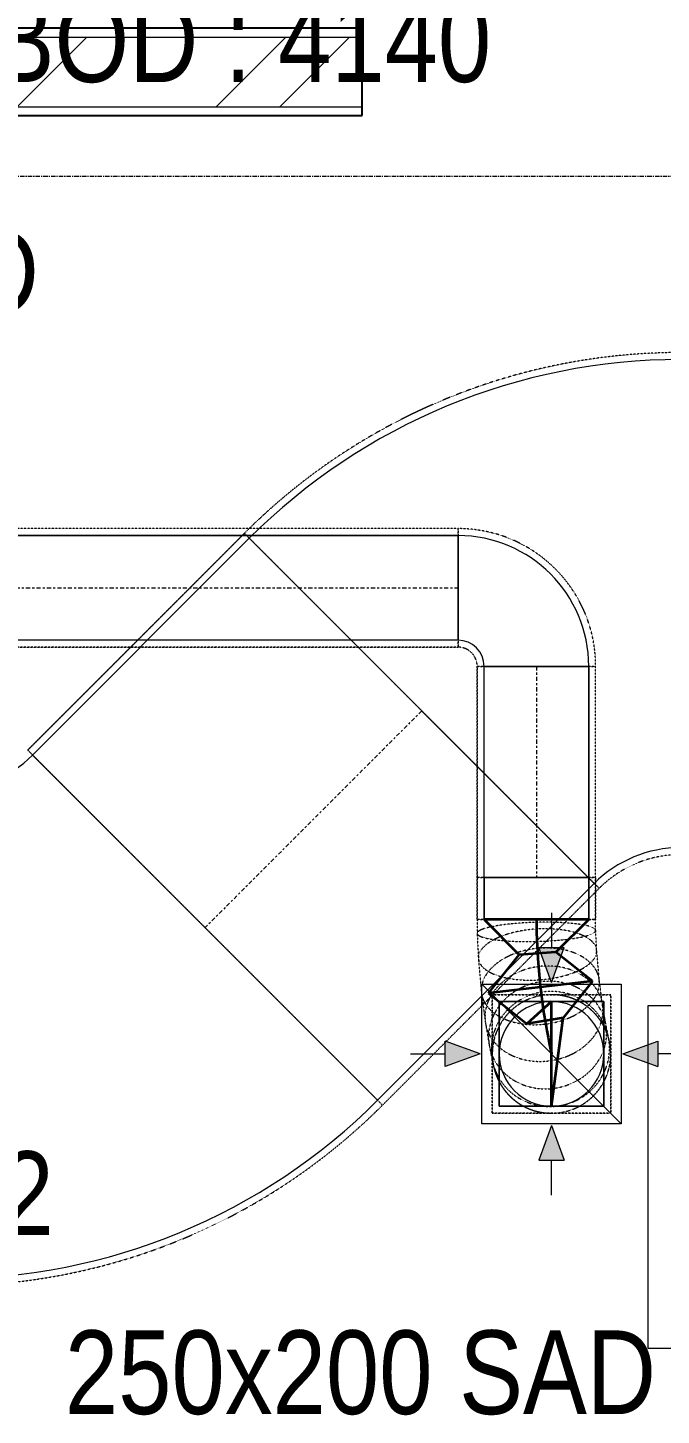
# Model space of a CAD drawing. Header units: inches. Extents: x -83664 to 20107, y -47222 to 19398.
# Drawn here: x -6932 to -5113, y -40317 to -36338 of the extents above; entities that cross this region are included whole.
import ezdxf

# ---------------------------------------------------------------- set-up
doc = ezdxf.new("R2010")
doc.units = ezdxf.units.IN
doc.header["$MEASUREMENT"] = 0
for name, pattern in [('Center', [29.999999, 12, -6, 6, -6]), ('Grid Line', [22.225, 12.7, -3.175, 3.175, -3.175]), ('Hidden 0_50', [1.0584, 0.5292, -0.5292])]:
    doc.linetypes.add(name, pattern=pattern)
for name, color, linetype, lineweight in [('A-DETL-GENF', 7, 'Continuous', 9), ('A-WALL', 7, 'Continuous', 9), ('A-WALL-PATT', 7, 'Continuous', 25), ('G-ANNO-TEXT', 7, 'Continuous', 9), ('M-HVAC-CDFF', 7, 'Continuous', 9), ('M-HVAC-DUCT-CNTR', 7, 'Center', 9), ('M-HVAC-DUCT-IDEN', 7, 'Continuous', 18), ('S-GRID', 7, 'Continuous', 9)]:
    doc.layers.add(name, color=color, linetype=linetype, lineweight=lineweight)
doc.layers.add('M-HVAC-DUCT', color=7, linetype='Continuous', lineweight=9, true_color=0xffe97f)
doc.layers.add('M-HVAC-DUCT-PATT', color=7, linetype='Continuous', lineweight=35, true_color=0x007f00)
doc.styles.add('Arial Narrow_21', font='ARIALN.TTF', dxfattribs={"height": 240})

# ---------------------------------------------------------------- blocks, each defined once
blk = doc.blocks.new('GCE-AT-Return Air Rectangular Diffuser - 300X300-7590694-FIRST FLOOR AC CONDITIONING LAYOUT - PART A')
at = {"layer": 'A-DETL-GENF', "true_color": 0xff00ff}
for points in [[(0, 205), (36.4, 305), (-36.4, 305)], [(-305, -36.4), (-205, 0), (-305, 36.4)], [(305, -36.4), (305, 36.4), (205, 0)], [(36.4, -305), (0, -205), (-36.4, -305)]]:
    blk.add_hatch(color=6, dxfattribs=at).paths.add_polyline_path(points)
at = {"layer": 'A-DETL-GENF', "color": 6, "true_color": 0xff00ff}
for p, q in [((0, 405), (0, 305)), ((0, 205), (-36.4, 305)), ((-36.4, 305), (36.4, 305)), ((0, 205), (36.4, 305)), ((-200, 200), (200, 200)), ((-200, -200), (-200, 200)), ((-200, 200), (200, -200)), ((200, 200), (200, -200)), ((-205, 0), (-305, 36.4)), ((-305, -36.4), (-305, 36.4)), ((205, 0), (305, 36.4)), ((305, 36.4), (305, -36.4)), ((405, 0), (305, 0)), ((-405, 0), (-305, 0)), ((-205, 0), (-305, -36.4)), ((205, 0), (305, -36.4)), ((200, -200), (-200, -200)), ((0, -205), (-36.4, -305)), ((0, -205), (36.4, -305)), ((-36.4, -305), (36.4, -305)), ((0, -405), (0, -305))]:
    blk.add_line(p, q, dxfattribs=at)
blk = doc.blocks.new('M_Rectangular Elbow - Radius - 0_75 W-7240826-FIRST FLOOR AC CONDITIONING LAYOUT - PART A')
at = {"layer": 'M-HVAC-DUCT', "color": 6, "true_color": 0xff00ff}
for p, q in [((-150, 225), (150, 225)), ((150, 225), (-150, 225)), ((-225, 150), (-225, -150)), ((-225, -150), (-225, 150))]:
    blk.add_line(p, q, dxfattribs=at)
for radius in [75, 75, 375, 375]:
    blk.add_arc((-225, 225), radius, 270, 0, dxfattribs=at)
blk = doc.blocks.new('M_Rectangular to Round Transition - Angle - 45 Degree-7696846-FIRST FLOOR AC CONDITIONING LAYOUT - PART A')
at = {"layer": 'M-HVAC-DUCT', "color": 6, "true_color": 0xff00ff}
for p, q in [((0, 150), (120.7, 150)), ((120.7, 150), (0, 150)), ((0, 150), (0, -150)), ((0, -150), (0, 150)), ((120.7, 0), (120.7, 150)), ((120.7, 0), (120.7, 150)), ((120.7, -150), (120.7, 0)), ((120.7, -150), (120.7, 0)), ((0, -150), (120.7, -150)), ((120.7, -150), (0, -150))]:
    blk.add_line(p, q, dxfattribs=at)
blk = doc.blocks.new('M_Rectangular to Round Transition - Angle - 45 Degree-7399641-FIRST FLOOR AC CONDITIONING LAYOUT - PART A')
at = {"layer": 'M-HVAC-DUCT', "color": 6, "true_color": 0xff00ff}
for p, q in [((146028.2, 59241), (145878.2, 59241)), ((145878.2, 59241), (145878.2, 59091)), ((145878.2, 59241), (146178.2, 59241)), ((145878.2, 58941), (145878.2, 59241)), ((146178.2, 59241), (146028.2, 59241)), ((146178.2, 59091), (146178.2, 59241)), ((146178.2, 59241), (146178.2, 58941)), ((145878.2, 59091), (145878.2, 58941)), ((146178.2, 58941), (146178.2, 59091)), ((145878.2, 58941), (146028.2, 58941)), ((146178.2, 58941), (145878.2, 58941)), ((146028.2, 58941), (146178.2, 58941))]:
    blk.add_line(p, q, dxfattribs=at)
for start, end in [(90, 180), (0, 90), (180, 270), (270, 0)]:
    blk.add_arc((146028.2, 59091), 150, start, end, dxfattribs=at)
blk = doc.blocks.new('M_Rec Elbow - Radius - 0_75W-9086664-FIRST FLOOR AC CONDITIONING LAYOUT - PART A')
at = {"layer": 'M-HVAC-DUCT', "color": 6, "true_color": 0xff00ff}
for p, q in [((-187.4, 802.5), (802.5, -187.4)), ((802.5, -187.4), (-187.4, 802.5)), ((-434.9, 700), (-434.9, -700)), ((-434.9, -700), (-434.9, 700))]:
    blk.add_line(p, q, dxfattribs=at)
for radius in [350, 350, 1750, 1750]:
    blk.add_arc((-434.9, 1050), radius, 270, 315, dxfattribs=at)
blk = doc.blocks.new('TEMW-SMBZ-HO-BM-HVAC-00002_rvt-1-FIRST FLOOR AC CONDITIONING LAYOUT - PART A')
at = {"layer": 'M-HVAC-DUCT', "color": 6, "linetype": 'Hidden 0_50', "true_color": 0xff00ff}
for p, q in [((145759.9, 60597.7), (140889.9, 60597.7)), ((145759.9, 60597.7), (140889.9, 60597.7)), ((145146.8, 60584.2), (144524.9, 59962.4)), ((144524.9, 59962.4), (145146.8, 60584.2)), ((145146.8, 60584.2), (146165, 59566)), ((146165, 59566), (145146.8, 60584.2)), ((145146.8, 60584.2), (146165, 59566)), ((146165, 59566), (145146.8, 60584.2)), ((145759.9, 60257.7), (145759.9, 60597.7)), ((145759.9, 60597.7), (145759.9, 60257.7)), ((145759.9, 60597.7), (145759.9, 60257.7)), ((145759.9, 60257.7), (145759.9, 60597.7)), ((140889.9, 60257.7), (145759.9, 60257.7)), ((145759.9, 60257.7), (140889.9, 60257.7)), ((145814.9, 60202.7), (146154.9, 60202.7)), ((146154.9, 60202.7), (145814.9, 60202.7)), ((145814.9, 60202.7), (145814.9, 59597.2)), ((145814.9, 59597.2), (145814.9, 60202.7)), ((145814.9, 60202.7), (146154.9, 60202.7)), ((146154.9, 60202.7), (145814.9, 60202.7)), ((146154.9, 59597.2), (146154.9, 60202.7)), ((146154.9, 59597.2), (146154.9, 60202.7)), ((144524.9, 59962.4), (145543.1, 58944.2)), ((145543.1, 58944.2), (144524.9, 59962.4)), ((145543.1, 58944.2), (144524.9, 59962.4)), ((144524.9, 59962.4), (145543.1, 58944.2)), ((145814.9, 59597.2), (146154.9, 59597.2)), ((146154.9, 59597.2), (145814.9, 59597.2)), ((145814.9, 59597.2), (145814.9, 59476.5)), ((145814.9, 59476.5), (145814.9, 59597.2)), ((145814.9, 59597.2), (146154.9, 59597.2)), ((146154.9, 59597.2), (145814.9, 59597.2)), ((146154.9, 59597.2), (146154.9, 59476.5)), ((146154.9, 59476.5), (146154.9, 59597.2)), ((145543.1, 58944.2), (146165, 59566)), ((145543.1, 58944.2), (146165, 59566)), ((145814.9, 59476.5), (145814.9, 59436.9)), ((146154.9, 59476.5), (145814.9, 59476.5)), ((146154.9, 59476.5), (145814.9, 59476.5)), ((145814.9, 59476.5), (145984.9, 59476.5)), ((145814.9, 59476.5), (145984.9, 59476.5)), ((145984.9, 59476.5), (146154.9, 59476.5)), ((145984.9, 59476.5), (146154.9, 59476.5)), ((146154.9, 59445.1), (146154.9, 59476.5)), ((145814.9, 59436.7), (145818.4, 59365.3)), ((146157.7, 59387.4), (146154.9, 59445.3)), ((146165.3, 59302), (146157.7, 59388.6)), ((145818.5, 59364.1), (145827, 59267.8)), ((146174.9, 59229.9), (146164.9, 59305.1)), ((145827.3, 59264.7), (145838.2, 59182.9)), ((146028.2, 59261), (145858.2, 59261)), ((145858.2, 59261), (145858.2, 59091)), ((145858.2, 58921), (145858.2, 59261)), ((145858.2, 59261), (146198.2, 59261)), ((146198.2, 59261), (146028.2, 59261)), ((146198.2, 59091), (146198.2, 59261)), ((146198.2, 59261), (146198.2, 58921)), ((146184.5, 59174.1), (146174.3, 59233.8)), ((145838.8, 59179), (145849.5, 59116.1)), ((146191.6, 59138.9), (146183.7, 59178.2)), ((146194, 59128.4), (146190.9, 59142.5)), ((145850.2, 59112), (145858.4, 59071.6)), ((145858.2, 59091), (145858.2, 58921)), ((145859.1, 59067.9), (145862.4, 59053.6)), ((146198.2, 58921), (146198.2, 59091)), ((145858.2, 58921), (146028.2, 58921)), ((146198.2, 58921), (145858.2, 58921)), ((146028.2, 58921), (146198.2, 58921))]:
    blk.add_line(p, q, dxfattribs=at)
at = {"layer": 'M-HVAC-DUCT', "color": 6, "true_color": 0xff00ff}
for p, q in [((140889.9, 60577.7), (145759.9, 60577.7)), ((145759.9, 60577.7), (140889.9, 60577.7)), ((144539, 59948.2), (145160.9, 60570.1)), ((144539, 59948.2), (145160.9, 60570.1)), ((146150.8, 59580.2), (145160.9, 60570.1)), ((145160.9, 60570.1), (146150.8, 59580.2)), ((145759.9, 60577.7), (145759.9, 60277.7)), ((145759.9, 60277.7), (145759.9, 60577.7)), ((145759.9, 60277.7), (140889.9, 60277.7)), ((145759.9, 60277.7), (140889.9, 60277.7)), ((146134.9, 60202.7), (145834.9, 60202.7)), ((145834.9, 60202.7), (146134.9, 60202.7)), ((145834.9, 59597.2), (145834.9, 60202.7)), ((145834.9, 59597.2), (145834.9, 60202.7)), ((146134.9, 60202.7), (146134.9, 59597.2)), ((146134.9, 59597.2), (146134.9, 60202.7)), ((145529, 58958.3), (144539, 59948.2)), ((144539, 59948.2), (145529, 58958.3)), ((146150.8, 59580.2), (145529, 58958.3)), ((145529, 58958.3), (146150.8, 59580.2)), ((146134.9, 59597.2), (145834.9, 59597.2)), ((145834.9, 59597.2), (146134.9, 59597.2))]:
    blk.add_line(p, q, dxfattribs=at)
at = {"layer": 'M-HVAC-DUCT', "color": 6, "linetype": 'Hidden 0_50', "true_color": 0xff00ff}
for centre, radius, start, end in [((146398.3, 59332.7), 1770, 90, 135), ((146398.3, 59332.7), 1770, 90, 135), ((145759.9, 60202.7), 395, 0, 90), ((145759.9, 60202.7), 395, 0, 90), ((145759.9, 60202.7), 55, 0, 90), ((145759.9, 60202.7), 55, 0, 90), ((146398.3, 59332.7), 330, 90, 135), ((146398.3, 59332.7), 330, 90, 135), ((146028.2, 59091), 170, 5.166, 185.166), ((146028.2, 59091), 170, 90, 180), ((146028.2, 59091), 170, 0, 90), ((146028.2, 59091), 170, 185.166, 5.166), ((146028.2, 59091), 170, 180, 270), ((146028.2, 59091), 170, 270, 0), ((144291.5, 60195.7), 1770, 270, 315), ((144291.5, 60195.7), 1770, 270, 315)]:
    blk.add_arc(centre, radius, start, end, dxfattribs=at)
for points in [[(146154.9, 59445.1), (146154.9, 59447.6), (146151, 59452.2), (146133.8, 59458.5), (146106.5, 59463.5), (146070.8, 59467.1), (146029.4, 59468.8), (145984.9, 59468.7), (145940.4, 59466.7), (145898.9, 59462.9), (145863.3, 59457.6), (145836, 59451.3), (145818.8, 59444.1), (145814.9, 59439.4), (145814.9, 59436.9)], [(145814.9, 59436.9), (145814.9, 59434.5), (145818.8, 59429.9), (145836, 59423.6), (145863.3, 59418.5), (145898.9, 59415), (145940.4, 59413.2), (145984.9, 59413.4), (146029.4, 59415.4), (146070.8, 59419.1), (146106.5, 59424.4), (146133.8, 59430.8), (146151, 59437.9), (146154.9, 59442.7), (146154.9, 59445.1)], [(146157.8, 59386.8), (146157.6, 59393.2), (146153.3, 59405.7), (146135.6, 59422.4), (146107.8, 59436), (146071.9, 59445.6), (146030.3, 59450.4), (145985.8, 59450.2), (145941.4, 59444.9), (145900.3, 59435), (145865.1, 59421), (145838.3, 59404.1), (145821.7, 59385.2), (145818.2, 59372.3), (145818.4, 59365.9)], [(145818.4, 59365.9), (145818.6, 59359.4), (145822.9, 59347), (145840.6, 59330.2), (145868.3, 59316.6), (145904.2, 59307.1), (145945.9, 59302.3), (145990.4, 59302.5), (146034.7, 59307.8), (146075.9, 59317.7), (146111.1, 59331.6), (146137.9, 59348.6), (146154.5, 59367.5), (146158, 59380.4), (146157.8, 59386.8)], [(146165.4, 59299.3), (146165, 59308.9), (146160.1, 59327.5), (146141.7, 59352.7), (146113.3, 59373.2), (146077, 59387.8), (146035.1, 59395.2), (145990.6, 59395.2), (145946.5, 59387.7), (145905.7, 59373.1), (145871.1, 59352.6), (145845, 59327.4), (145829.2, 59299.3), (145826.3, 59280), (145826.8, 59270.4)], [(146175.6, 59222.8), (146174.8, 59234.6), (146169.4, 59257.9), (146150.1, 59289.4), (146121, 59315.3), (146084.2, 59333.7), (146042, 59343.4), (145997.4, 59343.8), (145953.5, 59334.9), (145913.2, 59317.1), (145879.2, 59291.9), (145853.9, 59260.8), (145839, 59226), (145836.7, 59201.9), (145837.5, 59190.1)], [(145826.8, 59270.4), (145827.2, 59260.9), (145832.1, 59242.2), (145850.5, 59217.1), (145878.9, 59196.5), (145915.2, 59182), (145957.1, 59174.5), (146001.6, 59174.6), (146045.7, 59182.1), (146086.5, 59196.6), (146121.1, 59217.2), (146147.2, 59242.4), (146163, 59270.5), (146165.9, 59289.8), (146165.4, 59299.3)], [(146186, 59161.6), (146185, 59175), (146179, 59201.3), (146159, 59237.1), (146129.3, 59266.5), (146092, 59287.7), (146049.5, 59299.2), (146004.9, 59300.2), (145961, 59290.6), (145921, 59271.1), (145887.5, 59243), (145862.8, 59208.2), (145848.7, 59169.1), (145846.9, 59142), (145847.9, 59128.6)], [(146194.2, 59121.1), (146192.9, 59135.4), (146186.6, 59163.7), (146166, 59202.2), (146135.9, 59234.1), (146098.2, 59257.2), (146055.4, 59269.9), (146010.7, 59271.4), (145966.9, 59261.6), (145927, 59241.1), (145893.9, 59211.4), (145869.6, 59174.4), (145856, 59132.7), (145854.6, 59103.7), (145855.8, 59089.4)], [(146197.5, 59106.3), (146196.2, 59121.1), (146189.6, 59150.3), (146168.8, 59190), (146138.4, 59223), (146100.4, 59247.1), (146057.6, 59260.4), (146012.7, 59262.3), (145968.9, 59252.4), (145929.2, 59231.6), (145896.2, 59201.1), (145872.2, 59163.2), (145858.8, 59120.4), (145857.6, 59090.5), (145858.9, 59075.7)], [(145837.5, 59190.1), (145838.2, 59178.2), (145843.7, 59154.9), (145863, 59123.4), (145892, 59097.5), (145928.9, 59079.1), (145971.1, 59069.4), (146015.6, 59069), (146059.6, 59078), (146099.9, 59095.7), (146133.9, 59120.9), (146159.2, 59152), (146174.1, 59186.8), (146176.4, 59210.9), (146175.6, 59222.8)], [(145847.9, 59128.6), (145849, 59115.2), (145854.9, 59088.9), (145874.9, 59053.1), (145904.6, 59023.7), (145942, 59002.5), (145984.4, 58991), (146029.1, 58990.1), (146072.9, 58999.7), (146113, 59019.2), (146146.4, 59047.3), (146171.1, 59082), (146185.3, 59121.1), (146187.1, 59148.2), (146186, 59161.6)], [(145855.8, 59089.4), (145857.1, 59075), (145863.4, 59046.7), (145884, 59008.3), (145914.1, 58976.4), (145951.9, 58953.3), (145994.6, 58940.6), (146039.3, 58939.1), (146083.1, 58948.9), (146123, 58969.3), (146156.1, 58999.1), (146180.4, 59036), (146194, 59077.7), (146195.4, 59106.7), (146194.2, 59121.1)], [(145858.9, 59075.7), (145860.2, 59060.9), (145866.8, 59031.7), (145887.6, 58992), (145918.1, 58959), (145956, 58934.9), (145998.8, 58921.6), (146043.7, 58919.7), (146087.5, 58929.6), (146127.2, 58950.4), (146160.3, 58980.9), (146184.3, 59018.8), (146197.6, 59061.6), (146198.9, 59091.5), (146197.5, 59106.3)]]:
    blk.add_open_spline(points, degree=3, dxfattribs=at)
at = {"layer": 'M-HVAC-DUCT-CNTR', "color": 6, "true_color": 0xff00ff}
for p, q in [((140889.9, 60427.7), (145759.9, 60427.7)), ((145984.9, 60202.7), (145984.9, 59597.2)), ((145655.9, 60075.1), (145034, 59453.3))]:
    blk.add_line(p, q, dxfattribs=at)
at = {"layer": 'M-HVAC-DUCT-CNTR', "color": 6, "linetype": 'Continuous', "lineweight": 35, "true_color": 0xff00ff}
blk.add_open_spline([(145984.9, 59476.5), (145984.9, 59270.3), (146028.2, 59091), (146028.2, 59091)], degree=3, dxfattribs=at)
at = {"layer": 'M-HVAC-DUCT-PATT', "color": 6, "true_color": 0xff00ff}
for p, q in [((145834.9, 59476.5), (145935.2, 59375.7)), ((146134.9, 59476.5), (145834.9, 59476.5)), ((146134.9, 59476.5), (145834.9, 59476.5)), ((146134.9, 59476.5), (146040.6, 59382.6)), ((145847.3, 59265.6), (145935.2, 59375.7)), ((146040.6, 59382.6), (145935.2, 59375.7)), ((146145.4, 59299.6), (146040.6, 59382.6)), ((146145.4, 59299.6), (145847.3, 59265.6)), ((146145.4, 59299.6), (145847.3, 59265.6)), ((146145.4, 59299.6), (146061.9, 59195)), ((145847.3, 59265.6), (145957.6, 59177.8)), ((146028.2, 59241), (145957.6, 59177.8)), ((146028.2, 58941), (146028.2, 59241)), ((146061.9, 59195), (145957.6, 59177.8)), ((146028.2, 58941), (146061.9, 59195))]:
    blk.add_line(p, q, dxfattribs=at)
at = {"layer": 'M-HVAC-CDFF', "color": 6, "linetype": 'Hidden 0_50', "lineweight": 9, "true_color": 0xff00ff}
blk.add_blockref('GCE-AT-Return Air Rectangular Diffuser - 300X300-7590694-FIRST FLOOR AC CONDITIONING LAYOUT - PART A', (146028.2, 59091), dxfattribs=at)
at = {"layer": 'M-HVAC-DUCT', "color": 6, "linetype": 'Hidden 0_50', "lineweight": 9, "true_color": 0xff00ff}
for name, p, rotation in [('M_Rec Elbow - Radius - 0_75W-9086664-FIRST FLOOR AC CONDITIONING LAYOUT - PART A', (145963.4, 60382.7), 180), ('M_Rectangular Elbow - Radius - 0_75 W-7240826-FIRST FLOOR AC CONDITIONING LAYOUT - PART A', (145984.9, 60427.7), 90), ('M_Rectangular to Round Transition - Angle - 45 Degree-7696846-FIRST FLOOR AC CONDITIONING LAYOUT - PART A', (145984.9, 59597.2), 270)]:
    blk.add_blockref(name, p, dxfattribs=dict(at, rotation=rotation))
for name, p in [('M_Rec Elbow - Radius - 0_75W-9086664-FIRST FLOOR AC CONDITIONING LAYOUT - PART A', (144726.5, 59145.7)), ('M_Rectangular to Round Transition - Angle - 45 Degree-7399641-FIRST FLOOR AC CONDITIONING LAYOUT - PART A', (0, 0))]:
    blk.add_blockref(name, p, dxfattribs=at)
blk = doc.blocks.new('TEMW-SMBZ-HO-BM-HVAC-00002_rvt-2-FIRST FLOOR AC CONDITIONING LAYOUT - PART A')
at = {"layer": 'M-HVAC-DUCT', "color": 6, "linetype": 'Hidden 0_50', "true_color": 0xff00ff}
for p, q in [((145759.9, 60597.7), (140889.9, 60597.7)), ((145759.9, 60597.7), (140889.9, 60597.7)), ((145146.8, 60584.2), (144524.9, 59962.4)), ((144524.9, 59962.4), (145146.8, 60584.2)), ((145146.8, 60584.2), (146165, 59566)), ((146165, 59566), (145146.8, 60584.2)), ((145146.8, 60584.2), (146165, 59566)), ((146165, 59566), (145146.8, 60584.2)), ((145759.9, 60257.7), (145759.9, 60597.7)), ((145759.9, 60597.7), (145759.9, 60257.7)), ((145759.9, 60597.7), (145759.9, 60257.7)), ((145759.9, 60257.7), (145759.9, 60597.7)), ((140889.9, 60257.7), (145759.9, 60257.7)), ((145759.9, 60257.7), (140889.9, 60257.7)), ((145814.9, 60202.7), (146154.9, 60202.7)), ((146154.9, 60202.7), (145814.9, 60202.7)), ((145814.9, 60202.7), (145814.9, 59597.2)), ((145814.9, 59597.2), (145814.9, 60202.7)), ((145814.9, 60202.7), (146154.9, 60202.7)), ((146154.9, 60202.7), (145814.9, 60202.7)), ((146154.9, 59597.2), (146154.9, 60202.7)), ((146154.9, 59597.2), (146154.9, 60202.7)), ((144524.9, 59962.4), (145543.1, 58944.2)), ((145543.1, 58944.2), (144524.9, 59962.4)), ((145543.1, 58944.2), (144524.9, 59962.4)), ((144524.9, 59962.4), (145543.1, 58944.2)), ((145814.9, 59597.2), (146154.9, 59597.2)), ((146154.9, 59597.2), (145814.9, 59597.2)), ((145814.9, 59597.2), (145814.9, 59476.5)), ((145814.9, 59476.5), (145814.9, 59597.2)), ((145814.9, 59597.2), (146154.9, 59597.2)), ((146154.9, 59597.2), (145814.9, 59597.2)), ((146154.9, 59597.2), (146154.9, 59476.5)), ((146154.9, 59476.5), (146154.9, 59597.2)), ((145543.1, 58944.2), (146165, 59566)), ((145543.1, 58944.2), (146165, 59566)), ((145814.9, 59476.5), (145814.9, 59436.9)), ((146154.9, 59476.5), (145814.9, 59476.5)), ((146154.9, 59476.5), (145814.9, 59476.5)), ((145814.9, 59476.5), (145984.9, 59476.5)), ((145814.9, 59476.5), (145984.9, 59476.5)), ((145984.9, 59476.5), (146154.9, 59476.5)), ((145984.9, 59476.5), (146154.9, 59476.5)), ((146154.9, 59445.1), (146154.9, 59476.5)), ((145814.9, 59436.7), (145818.4, 59365.3)), ((146157.7, 59387.4), (146154.9, 59445.3)), ((146165.3, 59302), (146157.7, 59388.6)), ((145818.5, 59364.1), (145827, 59267.8)), ((146174.9, 59229.9), (146164.9, 59305.1)), ((145827.3, 59264.7), (145838.2, 59182.9)), ((146028.2, 59261), (145858.2, 59261)), ((145858.2, 59261), (145858.2, 59091)), ((145858.2, 58921), (145858.2, 59261)), ((145858.2, 59261), (146198.2, 59261)), ((146198.2, 59261), (146028.2, 59261)), ((146198.2, 59091), (146198.2, 59261)), ((146198.2, 59261), (146198.2, 58921)), ((146184.5, 59174.1), (146174.3, 59233.8)), ((145838.8, 59179), (145849.5, 59116.1)), ((146191.6, 59138.9), (146183.7, 59178.2)), ((146194, 59128.4), (146190.9, 59142.5)), ((145850.2, 59112), (145858.4, 59071.6)), ((145858.2, 59091), (145858.2, 58921)), ((145859.1, 59067.9), (145862.4, 59053.6)), ((146198.2, 58921), (146198.2, 59091)), ((145858.2, 58921), (146028.2, 58921)), ((146198.2, 58921), (145858.2, 58921)), ((146028.2, 58921), (146198.2, 58921))]:
    blk.add_line(p, q, dxfattribs=at)
at = {"layer": 'M-HVAC-DUCT', "color": 6, "true_color": 0xff00ff}
for p, q in [((140889.9, 60577.7), (145759.9, 60577.7)), ((145759.9, 60577.7), (140889.9, 60577.7)), ((144539, 59948.2), (145160.9, 60570.1)), ((144539, 59948.2), (145160.9, 60570.1)), ((146150.8, 59580.2), (145160.9, 60570.1)), ((145160.9, 60570.1), (146150.8, 59580.2)), ((145759.9, 60577.7), (145759.9, 60277.7)), ((145759.9, 60277.7), (145759.9, 60577.7)), ((145759.9, 60277.7), (140889.9, 60277.7)), ((145759.9, 60277.7), (140889.9, 60277.7)), ((146134.9, 60202.7), (145834.9, 60202.7)), ((145834.9, 60202.7), (146134.9, 60202.7)), ((145834.9, 59597.2), (145834.9, 60202.7)), ((145834.9, 59597.2), (145834.9, 60202.7)), ((146134.9, 60202.7), (146134.9, 59597.2)), ((146134.9, 59597.2), (146134.9, 60202.7)), ((145529, 58958.3), (144539, 59948.2)), ((144539, 59948.2), (145529, 58958.3)), ((146150.8, 59580.2), (145529, 58958.3)), ((145529, 58958.3), (146150.8, 59580.2)), ((146134.9, 59597.2), (145834.9, 59597.2)), ((145834.9, 59597.2), (146134.9, 59597.2))]:
    blk.add_line(p, q, dxfattribs=at)
at = {"layer": 'M-HVAC-DUCT', "color": 6, "linetype": 'Hidden 0_50', "true_color": 0xff00ff}
for centre, radius, start, end in [((146398.3, 59332.7), 1770, 90, 135), ((146398.3, 59332.7), 1770, 90, 135), ((145759.9, 60202.7), 395, 0, 90), ((145759.9, 60202.7), 395, 0, 90), ((145759.9, 60202.7), 55, 0, 90), ((145759.9, 60202.7), 55, 0, 90), ((146398.3, 59332.7), 330, 90, 135), ((146398.3, 59332.7), 330, 90, 135), ((146028.2, 59091), 170, 5.166, 185.166), ((146028.2, 59091), 170, 90, 180), ((146028.2, 59091), 170, 0, 90), ((146028.2, 59091), 170, 185.166, 5.166), ((146028.2, 59091), 170, 180, 270), ((146028.2, 59091), 170, 270, 0), ((144291.5, 60195.7), 1770, 270, 315), ((144291.5, 60195.7), 1770, 270, 315)]:
    blk.add_arc(centre, radius, start, end, dxfattribs=at)
for points in [[(146154.9, 59445.1), (146154.9, 59447.6), (146151, 59452.2), (146133.8, 59458.5), (146106.5, 59463.5), (146070.8, 59467.1), (146029.4, 59468.8), (145984.9, 59468.7), (145940.4, 59466.7), (145898.9, 59462.9), (145863.3, 59457.6), (145836, 59451.3), (145818.8, 59444.1), (145814.9, 59439.4), (145814.9, 59436.9)], [(145814.9, 59436.9), (145814.9, 59434.5), (145818.8, 59429.9), (145836, 59423.6), (145863.3, 59418.5), (145898.9, 59415), (145940.4, 59413.2), (145984.9, 59413.4), (146029.4, 59415.4), (146070.8, 59419.1), (146106.5, 59424.4), (146133.8, 59430.8), (146151, 59437.9), (146154.9, 59442.7), (146154.9, 59445.1)], [(146157.8, 59386.8), (146157.6, 59393.2), (146153.3, 59405.7), (146135.6, 59422.4), (146107.8, 59436), (146071.9, 59445.6), (146030.3, 59450.4), (145985.8, 59450.2), (145941.4, 59444.9), (145900.3, 59435), (145865.1, 59421), (145838.3, 59404.1), (145821.7, 59385.2), (145818.2, 59372.3), (145818.4, 59365.9)], [(145818.4, 59365.9), (145818.6, 59359.4), (145822.9, 59347), (145840.6, 59330.2), (145868.3, 59316.6), (145904.2, 59307.1), (145945.9, 59302.3), (145990.4, 59302.5), (146034.7, 59307.8), (146075.9, 59317.7), (146111.1, 59331.6), (146137.9, 59348.6), (146154.5, 59367.5), (146158, 59380.4), (146157.8, 59386.8)], [(146165.4, 59299.3), (146165, 59308.9), (146160.1, 59327.5), (146141.7, 59352.7), (146113.3, 59373.2), (146077, 59387.8), (146035.1, 59395.2), (145990.6, 59395.2), (145946.5, 59387.7), (145905.7, 59373.1), (145871.1, 59352.6), (145845, 59327.4), (145829.2, 59299.3), (145826.3, 59280), (145826.8, 59270.4)], [(146175.6, 59222.8), (146174.8, 59234.6), (146169.4, 59257.9), (146150.1, 59289.4), (146121, 59315.3), (146084.2, 59333.7), (146042, 59343.4), (145997.4, 59343.8), (145953.5, 59334.9), (145913.2, 59317.1), (145879.2, 59291.9), (145853.9, 59260.8), (145839, 59226), (145836.7, 59201.9), (145837.5, 59190.1)], [(145826.8, 59270.4), (145827.2, 59260.9), (145832.1, 59242.2), (145850.5, 59217.1), (145878.9, 59196.5), (145915.2, 59182), (145957.1, 59174.5), (146001.6, 59174.6), (146045.7, 59182.1), (146086.5, 59196.6), (146121.1, 59217.2), (146147.2, 59242.4), (146163, 59270.5), (146165.9, 59289.8), (146165.4, 59299.3)], [(146186, 59161.6), (146185, 59175), (146179, 59201.3), (146159, 59237.1), (146129.3, 59266.5), (146092, 59287.7), (146049.5, 59299.2), (146004.9, 59300.2), (145961, 59290.6), (145921, 59271.1), (145887.5, 59243), (145862.8, 59208.2), (145848.7, 59169.1), (145846.9, 59142), (145847.9, 59128.6)], [(146194.2, 59121.1), (146192.9, 59135.4), (146186.6, 59163.7), (146166, 59202.2), (146135.9, 59234.1), (146098.2, 59257.2), (146055.4, 59269.9), (146010.7, 59271.4), (145966.9, 59261.6), (145927, 59241.1), (145893.9, 59211.4), (145869.6, 59174.4), (145856, 59132.7), (145854.6, 59103.7), (145855.8, 59089.4)], [(146197.5, 59106.3), (146196.2, 59121.1), (146189.6, 59150.3), (146168.8, 59190), (146138.4, 59223), (146100.4, 59247.1), (146057.6, 59260.4), (146012.7, 59262.3), (145968.9, 59252.4), (145929.2, 59231.6), (145896.2, 59201.1), (145872.2, 59163.2), (145858.8, 59120.4), (145857.6, 59090.5), (145858.9, 59075.7)], [(145837.5, 59190.1), (145838.2, 59178.2), (145843.7, 59154.9), (145863, 59123.4), (145892, 59097.5), (145928.9, 59079.1), (145971.1, 59069.4), (146015.6, 59069), (146059.6, 59078), (146099.9, 59095.7), (146133.9, 59120.9), (146159.2, 59152), (146174.1, 59186.8), (146176.4, 59210.9), (146175.6, 59222.8)], [(145847.9, 59128.6), (145849, 59115.2), (145854.9, 59088.9), (145874.9, 59053.1), (145904.6, 59023.7), (145942, 59002.5), (145984.4, 58991), (146029.1, 58990.1), (146072.9, 58999.7), (146113, 59019.2), (146146.4, 59047.3), (146171.1, 59082), (146185.3, 59121.1), (146187.1, 59148.2), (146186, 59161.6)], [(145855.8, 59089.4), (145857.1, 59075), (145863.4, 59046.7), (145884, 59008.3), (145914.1, 58976.4), (145951.9, 58953.3), (145994.6, 58940.6), (146039.3, 58939.1), (146083.1, 58948.9), (146123, 58969.3), (146156.1, 58999.1), (146180.4, 59036), (146194, 59077.7), (146195.4, 59106.7), (146194.2, 59121.1)], [(145858.9, 59075.7), (145860.2, 59060.9), (145866.8, 59031.7), (145887.6, 58992), (145918.1, 58959), (145956, 58934.9), (145998.8, 58921.6), (146043.7, 58919.7), (146087.5, 58929.6), (146127.2, 58950.4), (146160.3, 58980.9), (146184.3, 59018.8), (146197.6, 59061.6), (146198.9, 59091.5), (146197.5, 59106.3)]]:
    blk.add_open_spline(points, degree=3, dxfattribs=at)
at = {"layer": 'M-HVAC-DUCT-CNTR', "color": 6, "true_color": 0xff00ff}
for p, q in [((140889.9, 60427.7), (145759.9, 60427.7)), ((145984.9, 60202.7), (145984.9, 59597.2)), ((145655.9, 60075.1), (145034, 59453.3))]:
    blk.add_line(p, q, dxfattribs=at)
at = {"layer": 'M-HVAC-DUCT-CNTR', "color": 6, "linetype": 'Continuous', "lineweight": 35, "true_color": 0xff00ff}
blk.add_open_spline([(145984.9, 59476.5), (145984.9, 59270.3), (146028.2, 59091), (146028.2, 59091)], degree=3, dxfattribs=at)
at = {"layer": 'M-HVAC-DUCT-PATT', "color": 6, "true_color": 0xff00ff}
for p, q in [((145834.9, 59476.5), (145935.2, 59375.7)), ((146134.9, 59476.5), (145834.9, 59476.5)), ((146134.9, 59476.5), (145834.9, 59476.5)), ((146134.9, 59476.5), (146040.6, 59382.6)), ((145847.3, 59265.6), (145935.2, 59375.7)), ((146040.6, 59382.6), (145935.2, 59375.7)), ((146145.4, 59299.6), (146040.6, 59382.6)), ((146145.4, 59299.6), (145847.3, 59265.6)), ((146145.4, 59299.6), (145847.3, 59265.6)), ((146145.4, 59299.6), (146061.9, 59195)), ((145847.3, 59265.6), (145957.6, 59177.8)), ((146028.2, 59241), (145957.6, 59177.8)), ((146028.2, 58941), (146028.2, 59241)), ((146061.9, 59195), (145957.6, 59177.8)), ((146028.2, 58941), (146061.9, 59195))]:
    blk.add_line(p, q, dxfattribs=at)
at = {"layer": 'M-HVAC-CDFF', "color": 6, "linetype": 'Hidden 0_50', "lineweight": 9, "true_color": 0xff00ff}
blk.add_blockref('GCE-AT-Return Air Rectangular Diffuser - 300X300-7590694-FIRST FLOOR AC CONDITIONING LAYOUT - PART A', (146028.2, 59091), dxfattribs=at)
at = {"layer": 'M-HVAC-DUCT', "color": 6, "linetype": 'Hidden 0_50', "lineweight": 9, "true_color": 0xff00ff}
for name, p, rotation in [('M_Rec Elbow - Radius - 0_75W-9086664-FIRST FLOOR AC CONDITIONING LAYOUT - PART A', (145963.4, 60382.7), 180), ('M_Rectangular Elbow - Radius - 0_75 W-7240826-FIRST FLOOR AC CONDITIONING LAYOUT - PART A', (145984.9, 60427.7), 90), ('M_Rectangular to Round Transition - Angle - 45 Degree-7696846-FIRST FLOOR AC CONDITIONING LAYOUT - PART A', (145984.9, 59597.2), 270)]:
    blk.add_blockref(name, p, dxfattribs=dict(at, rotation=rotation))
for name, p in [('M_Rec Elbow - Radius - 0_75W-9086664-FIRST FLOOR AC CONDITIONING LAYOUT - PART A', (144726.5, 59145.7)), ('M_Rectangular to Round Transition - Angle - 45 Degree-7399641-FIRST FLOOR AC CONDITIONING LAYOUT - PART A', (0, 0))]:
    blk.add_blockref(name, p, dxfattribs=at)
blk = doc.blocks.new('SMBZ_Hospital Arch Model_2026_01_29_rvt-1-FIRST FLOOR AC CONDITIONING LAYOUT - PART A')
at = {"layer": 'A-WALL-PATT', "lineweight": 9, "true_color": 0xbbbbbb}
h = blk.add_hatch(dxfattribs=at)
h.set_pattern_fill('FP_13', color=9, style=0, pattern_type=2)
h.set_pattern_definition([(0, (0, 0), (1219.2, 304.8), [50.292, -864.108, 50.292, -864.108, -4876.8]), (0, (0, 0), (1219.2, 304.8), [-1828.8, 50.292, -1778.508, 50.292, -864.108, -2133.6]), (0, (0, 0), (1219.2, 304.8), [-4572, 50.292, -559.308, 50.292, -1473.708]), (120, (457.2, 152.4), (-873.56454, 903.4582), [50.292, -864.108, 50.292, -864.108, -4876.8]), (120, (457.2, 152.4), (-873.56454, 903.4582), [-1828.8, 50.292, -1778.508, 50.292, -864.108, -2133.6]), (120, (457.2, 152.4), (-873.56454, 903.4582), [-4572, 50.292, -559.308, 50.292, -1473.708]), (240, (609.6, 762), (-345.63546, -1208.2582), [50.292, -864.108, 50.292, -864.108, -4876.8]), (240, (609.6, 762), (-345.63546, -1208.2582), [-1828.8, 50.292, -1778.508, 50.292, -864.108, -2133.6]), (240, (609.6, 762), (-345.63546, -1208.2582), [-4572, 50.292, -559.308, 50.292, -1473.708])])
h.paths.add_polyline_path([(142884.4, 62007.7), (145484.4, 62007.7), (145484.4, 62032.7), (142684.4, 62032.7), (142684.4, 62007.7)])
h = blk.add_hatch(dxfattribs=at)
h.set_pattern_fill('FP_12', color=9, style=0, pattern_type=2)
h.set_pattern_definition([(45, (0, 0), (-377.1708, 377.1708), []), (45, (0, 571.5), (-377.1708, 377.1708), [])])
h.paths.add_polyline_path([(145484.4, 61807.7), (145484.4, 62007.7), (142884.4, 62007.7), (142884.4, 61807.7), (142909.4, 61807.7)])
at = {"layer": 'A-WALL', "color": 9, "lineweight": 25, "true_color": 0xbbbbbb}
for p, q in [((145484.4, 62032.7), (142909.4, 62032.7)), ((145484.4, 61782.7), (145484.4, 62032.7)), ((142909.4, 61782.7), (145484.4, 61782.7))]:
    blk.add_line(p, q, dxfattribs=at)
at = {"layer": 'A-WALL', "color": 9, "true_color": 0xbbbbbb}
for p, q in [((145484.4, 62032.7), (142909.4, 62032.7)), ((142909.4, 62007.7), (145484.4, 62007.7)), ((145484.4, 62032.7), (145484.4, 61782.7)), ((142909.4, 61807.7), (145484.4, 61807.7)), ((142909.4, 61782.7), (145484.4, 61782.7))]:
    blk.add_line(p, q, dxfattribs=at)

msp = doc.modelspace()

# ---------------------------------------------------------------- linework, layer by layer
at = {"layer": 'G-ANNO-TEXT', "flags": 128}
msp.add_lwpolyline([(-5150.7, -39141.8), (-4203.4, -39141.8), (-4203.4, -40125.8), (-5150.7, -40125.8)], close=True, dxfattribs=at)
at = {"layer": 'S-GRID', "color": 254, "linetype": 'Grid Line', "true_color": 0xdcdcdc}
msp.add_line((20106.7, -36764.5), (-81517, -36764.5), dxfattribs=at)

# ---------------------------------------------------------------- block references
at = {"lineweight": 5}
for name in ['SMBZ_Hospital Arch Model_2026_01_29_rvt-1-FIRST FLOOR AC CONDITIONING LAYOUT - PART A', 'TEMW-SMBZ-HO-BM-HVAC-00002_rvt-1-FIRST FLOOR AC CONDITIONING LAYOUT - PART A', 'TEMW-SMBZ-HO-BM-HVAC-00002_rvt-2-FIRST FLOOR AC CONDITIONING LAYOUT - PART A']:
    msp.add_blockref(name, (-151456.7, -98372.2), dxfattribs=at)

# ---------------------------------------------------------------- texts
at = {"layer": 'G-ANNO-TEXT', "insert": (-7636.3, -39560.5), "char_height": 240, "width": 986.076, "attachment_point": 1, "style": 'Arial Narrow_21'}
msp.add_mtext('SD-02', dxfattribs=at)
at = {"layer": 'M-HVAC-DUCT-IDEN', "lineweight": 9, "char_height": 240, "attachment_point": 1, "style": 'Arial Narrow_21'}
for s, insert, width in [('BOD : 4140', (-7038.1, -36253.7), 1803.797), ('300x200 RAD', (-8611.4, -36917.7), 2152.531), ('250x200 SAD', (-6824.9, -40074.1), 2128.48)]:
    msp.add_mtext(s, dxfattribs=dict(at, insert=insert, width=width))

doc.saveas('drawing.dxf')
